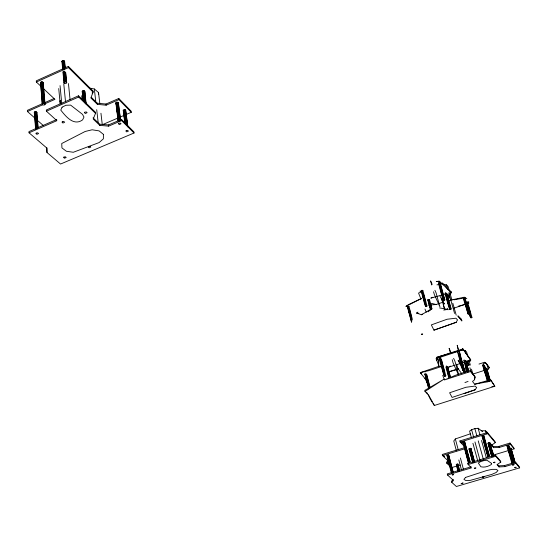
<?xml version="1.0" encoding="UTF-8"?>
<svg xmlns="http://www.w3.org/2000/svg" width="547" height="547" viewBox="0 0 547 547"><rect width="100%" height="100%" fill="white"/><g stroke="black" fill="none" stroke-linecap="round" stroke-linejoin="round"><path stroke-width="0.82" d="M462.769 442.079L468.095 462.085L469.039 462.092L469.989 461.477L464.642 441.668C464.177 441.326 462.065 442.031 463.124 442.366M463.74 360.37L466.735 371.071M466.769 449.743L464.642 441.668M468.095 462.085L469.989 461.477M472.745 462.53L469.066 448.957L469.989 448.342L470.905 448.355L474.598 461.942M473.887 459.528L470.905 448.355M425.019 391.433L444.232 379.044L424.759 390.421L425.019 391.433L428.301 395.016L430.352 399.262L434.339 405.477L494.823 386.264L490.57 379.762L474.659 384.226L472.519 381.444L474.577 379.762L474.974 377.054L470.714 371.461L470.42 370.428L455.719 375.194L444.417 379.967L470.714 371.461M482.037 436.39L483.931 435.774L489.469 455.822L489.1 456.061L487.568 456.239L482.044 436.185M436.67 360.576L436.697 360.117M483.931 435.774L483.548 436.226M491.637 456.219L487.999 443.261L488.95 442.639L489.859 442.66L493.51 455.617M487.568 456.239L488.553 455.61L489.469 455.822M489.859 442.66L493.497 455.808M465.709 371.892L466.099 367.146M447.323 296.638L447.617 296.098L448.068 296.46L448.608 295.975L449.518 297.814M485.189 369.198L485.346 367.632L486.112 368.616L489.517 380.582M482.946 364.261L482.789 365.834L487.473 381.225M462.721 348.993L436.54 357.396L462.071 349.813L462.748 348.747L470.68 359.652L470.577 360.883L465.764 361.861M513.804 462.933L508.744 445.395L506.932 445.791L507.787 446.003M513.722 462.824L508.744 445.395M514.85 461.668L511.014 448.191L509.572 448.362M425.559 306.32L421.47 290.587L422.017 290.286L422.858 290.436L425.963 301.985L427.009 306.005L426.551 306.525L425.559 306.32L424.246 302.6L421.128 290.922L421.47 290.587M425.115 373.027L424.896 374.62L428.711 388.89M443.412 300.173L439.173 284.406L439.72 284.105L440.561 284.262L444.868 299.859L444.396 300.378L443.412 300.173L442.243 297.124L438.817 284.748L439.022 283.243L440.356 284.187L443.658 296.44M449.757 309.274L445.552 293.746L446.092 293.452L446.913 293.602L451.186 308.959L450.714 309.472L449.757 309.274L448.595 306.265L445.203 294.074L445.395 292.597L446.714 293.534L449.99 305.602M444.321 376.151L439.945 359.345L440.513 359.03L441.374 359.16L445.819 375.83L445.333 376.309L444.321 376.151L443.111 372.869L439.576 359.646L439.788 358.025L441.162 359.106L444.567 372.227M474.468 379.604L474.974 377.054M469.217 314.115L470.57 317.711L471.487 317.896L471.965 317.41L467.637 302.354L466.851 302.217L466.324 302.505L469.517 313.704L469.039 314.197L468.109 314.012L463.849 298.703L464.382 298.409L465.176 298.559L467.343 306.026M470.57 317.711L468.43 309.855M474.454 378.503L474.974 376.555L470.42 370.428M447.535 296.392L448.403 296.221M457.518 351.844L462.605 370.128L463.897 370.285L464.403 369.799L459.323 351.434L460.164 354.695M92.128 93.154L92.976 91L68.368 66.399L36.273 80.826L36.369 82.023L41.579 86.891M92.976 91L93.106 92.169L90.843 97.906L97.407 104.381L106.145 105.181L118.938 99.636L131.28 112.306L126.09 114.528M56.772 119.478L28.95 131.595L29.046 132.798L56.881 120.682L46.42 111.191L46.317 109.981L78.529 95.807L95.376 112.176L95.513 113.379L93.202 119.041L99.821 125.386L108.655 126.125L121.605 120.593L134.042 133.003L60.553 164.038L46.974 152.483L46.796 147.628M448.608 295.975L449.005 296.399L448.554 296.706M40.505 82.727L41.387 81.865L42.228 81.845L43.206 82.659L45.052 104.258L44.15 105.106L42.611 104.833L42.317 104.333L40.505 82.727L40.793 83.233M43.206 82.659L43.158 85.318M35.623 129.345L34.283 112.409L35.131 111.609L36.895 112.333L38.085 127.123M36.676 112.819L36.895 112.333M42.317 104.333L40.731 82.2M62.679 69.168L61.92 61.394L62.823 60.526L63.657 60.505L64.608 61.346L65.237 67.691M64.608 61.346L64.573 63.985M63.999 82.747L64.915 81.879L65.756 81.859L66.72 82.679L66.474 83.212L64.963 83.568L63.999 82.747L62.953 72.006M60.232 103.164L60.266 100.566L60.43 102.945M83.089 99.923L82.187 91.479L83.089 90.652L83.896 90.624L84.806 91.411L86.105 103.39M84.806 91.411L84.785 94.016M118.125 121.037L115.855 102.939L116.764 102.139L118.398 102.863L120.518 119.547M124.825 122.829L123.225 110.426L124.901 109.619L125.735 110.35L127.895 126.911M125.475 110.829L125.735 110.35M456.068 322.354L457.552 319.927L455.924 318.197L447.063 319.25L431.344 324.897L433.956 330.169L456.068 322.354L433.956 330.169M462.071 349.813L462.748 348.747L469.859 359.071L470.584 360.883L470.27 359.919L470.68 359.652L469.859 359.071M448.068 296.46L448.772 296.214L448.294 296.166M475.069 389.799L476.69 387.577L475.083 386.073L465.948 387.269L449.607 392.773L452.089 397.423L475.069 389.799L464.123 393.621M439.802 357.56L440.8 356.22L441.73 356.364L436.807 358.408L438.756 360.801L438.646 366.374L420.308 372.644L425.32 379.003L427.556 383.502M470.338 433.826L455.343 438.94L453.784 440.978L456.389 450.817M486.741 369.628L488.286 369.129L489.408 367.7L485.695 362.969L484.505 362.278L478.994 364.07M448.253 460.218L446.557 462.208L446.831 463.268L449.169 465.476M446.831 463.268L448.533 461.278L442.523 455.548L442.249 454.475L464.382 447.74M466.092 363.741L467.193 362.531L468.888 364.808L466.728 365.943M453.231 479.35L451.487 481.278L451.767 482.351L456.389 486.495L519.65 467.849L519.335 466.776L515.589 462.27L504.512 465.559L498.727 465.846L497.708 464.711M451.767 482.351L453.511 480.43L447.542 475.015L447.261 473.921L471.172 466.776M449.586 292.877L451.487 292.727L451.111 291.777L447.33 288.549L444.451 284.529L442.236 283.1L441.559 283.825L436.95 284.871M407.706 306.764L407.378 307.079L411.597 322.231L407.706 306.764L408.233 306.47L409.06 306.614L412.411 319.551M439.173 284.406L438.817 284.748L439.72 284.105L439.022 283.243L439.487 284.16M431.945 308.645L429.477 299.558L428.657 299.407L427.775 300.023L430.455 309.978M445.552 293.746L445.203 294.074L446.092 293.452L450.338 308.795L451.186 308.959M468.109 314.012L463.494 299.024L463.849 298.703M465.969 302.819L467.637 302.354L465.969 302.819L466.324 302.505M466.605 364.288L467.829 363.215M428.041 311.852L431.863 308.686L421.258 314.867M439.945 359.345L439.576 359.646L440.513 359.03L439.788 358.025L440.273 358.976M429.457 388.377L425.792 374.032L424.896 374.62L426.639 374.155L430.01 387.098M450.489 376.931L447.849 367.228L447.008 367.105L446.092 367.7L448.718 377.464M462.605 370.128L464.403 369.799M488.143 380.76L483.719 365.246L482.789 365.834L484.533 365.369L487.309 374.948M474.659 384.226L487.965 381.69L490.57 379.762L494.823 386.264L491.862 386.585M463.665 445.689L460.205 442.051L459.911 440.95L487.384 432.533L494.967 441.538L495.274 442.619L491.521 445.279L493.585 447.672L499.336 447.432L510.303 444.123L514.098 448.861L511.007 449.791M482.625 431.679L478.126 428.26L474.864 428.629L471.603 429.716L469.593 431.104L471.377 437.607M447.542 475.015L471.473 467.876L468.143 464.533L467.842 463.418L495.391 455.159L500.491 460.977L500.799 462.071L496.991 464.663L499.035 466.933L504.819 466.639L515.903 463.357L519.65 467.849M464.287 442.113L464.642 441.873M447.255 455.76C446.195 455.453 448.267 454.769 448.718 455.09L453.265 472.54M448.376 455.514L448.718 455.09M422.674 314.258L420.609 314.45L416.534 313.048L417.935 312.118M470.543 448.786L470.899 448.554M456.567 464.759L456.56 464.294L457.996 464.123L459.487 469.941M446.762 367.037L446.29 366.107L447.008 367.105L446.092 367.7L446.29 366.107L447.651 367.174L450.14 376.815M508.354 445.819L508.724 445.586M510.624 448.615L510.987 448.383M448.444 296.419L448.923 296.59L448.697 296.337M450.441 366.107L448.472 367.187L454.837 365.218M42.55 103.821L44.061 103.458L45.052 104.258M430.475 304.091L431.829 303.421L436.15 304.515L443.186 302.122M447.788 296.946L448.178 296.761M448.779 371.974L458.625 368.384M36.369 82.023L68.484 67.596L93.106 92.169M42.406 103.684L27.35 110.344L27.439 111.52L34.611 117.851M44.731 102.658L54.044 98.535M27.439 111.52L42.509 104.86M44.833 103.834L54.932 99.369L43.309 88.505M46.42 111.191L78.659 97.024L95.513 113.379M91.267 97.284L97.27 103.219L106.002 104.026L118.788 98.474L131.13 111.157L131.28 112.306M102.733 124.538L117.92 118.029L117.475 114.501M120.169 117.065L124.613 115.157M93.072 117.851L99.684 124.196L108.511 124.942L121.455 119.403L133.885 131.834L134.042 133.003M432.909 297.24L430.817 298.129L441.86 295.038M484.731 381.628L487.965 381.69L490.871 380.521M425.6 306.033L427.009 306.005M443.46 299.879L444.868 299.859M449.805 308.993L450.338 308.795M468.17 313.739L469.517 313.704M421.86 333.889L421.32 334.333L422.263 334.504L422.694 334.032L422.25 333.957M470.632 317.445L471.965 317.41M421.723 291.9L418.544 293.048L420.999 299.147M444.369 375.892L445.819 375.83M464.936 382.538L468.061 381.444M466.523 365.635L468.888 364.808L467.193 362.531M453.805 308.214L464.581 304.535L458.222 306.238M437.641 358.059L436.041 358.606L439.063 366.21M444.13 294.279L445.648 293.78M463.036 349.759L436.807 358.408L437.805 359.188M441.86 366.408L429.046 370.606L420.308 372.644L421.375 373.847M473.613 373.861L484.43 370.374M457.114 464.697L457.996 464.123M487.965 381.69L490.864 380.767M456.43 364.719L460.403 363.488M462.789 362.75L464.382 362.258M465.976 361.758L470.748 360.282L465.88 361.43M460.205 442.051L487.692 433.634L495.274 442.619M442.523 455.548L464.676 448.82M491.22 444.205L493.285 446.605L499.028 446.373L509.995 443.056L513.79 447.808L514.098 448.861M451.48 467.651L460.266 465.012M492.806 455.248L508.689 450.482M468.143 464.533L495.705 456.273L500.799 462.071M421.86 290.731L422.858 290.436L421.128 290.922M429.477 299.558L427.775 300.023L428.492 299.831M409.06 306.614L407.378 307.079L408.103 306.888M463.494 299.024L465.176 298.559L464.171 298.833M466.023 302.409L468.758 301.691L467.329 303.599L468.998 303.024L466.071 302.676M448.526 300.583L464.328 297.178L466.817 298.703M449.942 371.413L458.557 369.348M483.302 363.536L485.695 362.969L489.408 367.7M465.251 297.814L453.969 299.818M443.72 310.081L447.986 309.363L439.549 307.913M439.118 281.226L436.274 281.493L439.35 281.295L440.417 282.334L439.118 281.226L439.562 283.305M428.451 305.103L436.15 304.515M441.86 366.196L438.646 366.374L438.304 359.57M481.23 430.742L485.545 430.838L487.138 432.185M462.728 350.271L465.018 350.422L466.639 352.049L467.794 356.138M442.236 283.1L438.571 282.751C444.171 283.626 446.4 289.356 451.111 291.777L451.234 292.823M443.22 284.495L446.509 284.837L448.15 286.669L449.49 291.414M416.534 313.048L418.811 313.424M89.783 88.156L94.337 88.976L98.549 92.587L99.786 103.267M469.066 448.957L469.935 450.96M419.973 291.12L421.908 292.016M449.005 296.399L449.655 298.026L449.634 297.677M484.505 362.278L486.816 364.001M483.411 364.61L484.348 365.314L487.917 378.059M485.804 367.981L486.919 368.74L490.379 380.65M29.046 132.798L46.878 148.08L46.974 152.483M38.14 120.976L43.377 125.598M458.024 316.057L461.169 318.839L461.859 320.857L458.024 316.057L461.859 320.857M447.733 463.323L450.058 465.518M443.467 455.637L444.677 456.8M467.842 463.418L468.376 463.959M459.911 440.95L462.147 443.302M426.4 392.22L427.494 393.416M461.736 373.697L457.743 368.172L456.636 364.152M461.374 365.075L458.133 360.261L464.355 372.637M432.315 401.724L428.383 394.722M433.197 403.112L434.339 405.477M442.072 300.228L444.362 304.002L439.973 296.098M34.283 112.409L34.564 112.88M461.572 366.661L462.386 368.042M60.033 101.065L60.3 101.544M461.572 366.428L462.386 367.905M61.92 61.394L62.194 61.92M82.187 91.479L82.44 91.971M485.346 367.632L485.811 368.548M424.978 378.25L425.716 379.748M115.855 102.939L116.258 104.792M123.225 110.426L123.444 110.891M432.198 284.399L430.592 280.912L431.699 284.96M434.906 290.293L436.027 292.727L439.925 306.771L434.359 294.621L433.552 291.763M451.186 352.945L449.114 348.336L450.441 353.191M453.607 358.312L454.995 361.382L458.666 374.695M458.427 374.777L453.087 362.893L452.205 359.659M424.978 309.048L426.257 312.234M463.644 370.292L464.547 372.555M442.708 375.392L444.396 379.645M485.121 373.006L485.934 375.632M447.439 301.096L448.143 303.428M443.405 295.845L444.246 298.635M440.848 291.086L441.791 294.252M464.321 370.032L462.359 362.552M448.738 376.295L447.603 371.885M509.995 443.056L510.303 444.123M515.589 462.27L515.903 463.357M511.014 448.191L515.247 462.755M510.686 448.116L514.925 462.687M510.139 448.178L514.371 462.748M470.564 313.397L468.396 305.882M490.057 380.534L486.727 368.685L486.112 368.616L485.565 368.91L488.799 380.199M508.416 445.313L513.421 462.564M471.152 317.253L466.851 302.217M507.862 445.381L512.867 462.632M487.336 375.098L488.97 380.753M468.109 309.664L465.928 302.101M487.09 364.958L488.286 369.129M507.295 445.559L512.293 462.817M507.233 446.065L509.442 453.689M510.18 456.246L510.549 457.524M511.295 460.089L511.664 461.374M468.697 313.54L464.382 298.409M506.932 445.791L511.896 463.227M487.596 380.944L483.172 365.546M441.867 367.037L442.256 368.391M499.028 446.373L499.336 447.432M504.512 465.559L504.819 466.639M449.928 292.973L451.952 300.118M452.827 303.216L456.212 315.168M469.148 360.924L470.338 365.123M471.493 369.204L473.073 374.798M493.285 446.605L493.585 447.672M498.727 465.846L499.035 466.933M495.391 455.159L495.705 456.273M446.509 284.837L447.856 289.616M448.752 292.782L454.584 313.445M465.018 350.422L465.935 353.67M468 360.979L469.237 365.375M469.907 367.734L471.432 373.136M487.384 432.533L487.692 433.634M492.498 451.2L493.579 455.042M489.517 442.578L493.353 456.191M488.95 442.639L492.785 456.26M465.709 360.452L468.519 370.449M485.545 430.838L486.392 433.867M468.512 370.675L465.716 360.541M468.594 371.796L466.188 363.167M488.375 442.831L492.204 456.444M488.888 445.279L489.25 446.571M489.975 449.155L490.338 450.448M491.069 453.046L491.432 454.345M468.041 371.851L465.668 363.187M488.013 443.063L491.835 456.677M443.46 304.843L444.718 309.322M467.494 372.042L464.116 359.864M483.582 435.685L489.134 455.542M483.733 436.882L484.102 438.188M447.617 308.31L448.041 309.814M483.001 435.747L488.553 455.61M464.082 369.608L460 354.914M439.35 281.295L439.938 283.401M458.577 350.176L457.21 345.294L458.263 350.08M461.299 359.947L463.706 368.562M464.143 370.128L464.8 372.473M482.413 435.938L487.958 455.801M482.386 436.479L482.755 437.791M482.939 438.448L483.302 439.761M483.486 440.417L483.856 441.737M484.04 442.393L484.403 443.713M484.587 444.369L484.957 445.689M485.141 446.352L485.51 447.678M485.695 448.335L486.064 449.661M486.249 450.325L486.618 451.658M486.809 452.321L487.179 453.654M487.363 454.318L487.924 456.314M444 299.681L439.72 284.105M463.521 369.663L459.473 354.935M427.084 381.868L427.46 383.194M462.953 369.861L458.085 352.268M459.883 359.441L460.889 363.071M478.126 428.26L479.931 434.769M481.524 440.485L486.324 457.757M441.47 298.074L444.636 309.472M474.864 428.629L476.888 435.959M478.249 440.868L483.37 459.405M471.603 429.716L473.613 437.046M474.96 441.955L480.054 460.478M472.936 443.316L477.654 460.567M474.058 460.177L474.591 462.126M470.557 448.28L474.249 461.866M469.989 448.342L473.681 461.928M431.809 309.274L430.161 303.147M469.422 448.526L473.107 462.112M471.507 456.766L471.863 458.065M472.034 458.714L472.389 460.006M472.567 460.656L472.916 461.955M431.275 309.315L428.657 299.407M449.593 376.862L447.008 367.105M469.066 448.759L472.752 462.345M430.749 309.506L428.116 299.701M449.039 377.047L446.455 367.406M466.947 450.407L469.989 461.668M464.287 441.586L469.634 461.401M469.087 459.911L469.62 461.907M463.706 441.648L469.052 461.47M425.621 301.855L423.535 294.081M463.131 441.839L468.464 461.654M463.302 443.022L463.658 444.328M463.829 444.984L464.184 446.297M464.362 446.954L464.718 448.267M464.895 448.923L465.244 450.243M465.422 450.899L465.777 452.219M465.955 452.875L466.311 454.201M467.022 456.848L467.384 458.174M426.134 305.835L422.017 290.286M444.93 375.7L440.513 359.03M455.343 438.94L458.174 449.579M460.417 458.01L463.5 469.613M458.817 459.979L461.47 469.996M457.654 464.054L459.473 470.953M457.107 464.116L458.591 469.757M456.56 464.294L458.044 469.935M456.731 465.388L457.06 466.639M457.224 467.261L457.552 468.512M456.225 464.512L458.037 471.411M448.718 455.282L453.101 472.068M448.362 455.015L452.909 472.471M452.075 469.695L452.41 470.994M447.795 455.083L452.342 472.54M411.672 317.848L409.696 310.204M429.655 386.989L426.434 374.1M447.234 455.261L451.774 472.717M447.419 456.396L447.754 457.682M448.424 460.253L448.752 461.538M448.923 462.181L450.263 467.35M451.275 471.24L451.617 472.546M411.946 320.993L408.233 306.47M446.892 455.494L451.432 473.121M428.91 388.555L425.245 374.333M429.416 304.754L430.195 307.845M422.981 296.515L423.569 298.86M484.136 369.17L484.916 372.35M408.787 311.031L409.347 313.342M446.496 297.301L447.207 300.317M440.308 288.795L440.663 290.32M440.93 363.085L441.668 366.36M426.202 377.991L426.899 381.204M447.617 296.098L447.685 296.536M125.516 109.885L127.588 125.755M125.564 111.513L125.742 112.88M126.097 115.629L126.275 117.003M126.637 119.759L126.815 121.14M127.177 123.909L127.355 125.297M124.901 109.619L126.966 125.489M124.128 109.639L126.001 124.121M123.485 109.947L125.27 123.738M123.533 111.574L123.889 114.316M123.971 115.007L124.415 118.446M124.6 119.827L124.955 122.59M118.788 98.474L118.938 99.636M121.455 119.403L121.605 120.593M118.173 102.392L120.292 119.075M118.398 105.421L118.665 107.492M119.014 110.262L119.191 111.65M119.54 114.432L119.718 115.827M120.073 118.624L120.251 120.025M117.55 102.111L119.93 120.914M116.764 102.139L119.13 120.942M116.114 102.453L118.48 121.256M116.429 106.173L116.778 108.942M116.949 110.33L117.297 113.106M118.002 118.692L118.35 121.502M106.002 104.026L106.145 105.181M108.511 124.942L108.655 126.125M100.949 113.236L102.221 124.162M97.27 103.219L97.407 104.381M99.684 124.196L99.821 125.386M94.337 88.976L95.752 101.345M96.703 109.687L98.152 122.357M84.553 90.918L85.934 103.609M85.093 96.826L85.243 98.234M85.701 102.474L85.858 103.889M83.896 90.624L85.27 103.321M83.089 90.652L84.224 101.216M82.433 90.973L83.568 101.544M82.515 92.675L82.891 96.183M83.117 98.296L83.342 100.416M81.708 95.759L82.132 99.718M78.529 95.807L78.659 97.024M68.368 66.399L68.484 67.596M68.457 83.568L70.064 99.677M65.729 72.662L66.72 82.679M64.334 60.82L64.963 67.172M65.455 72.142L66.447 82.166M64.854 66.809L64.99 68.225M65.483 73.189L65.626 74.618M65.907 77.469L66.187 80.334M63.657 60.505L64.491 68.984M64.696 71.117L65.756 81.859M62.823 60.526L63.657 69.004M63.862 71.137L64.915 81.879M62.16 60.861L62.987 69.346M63.199 71.479L64.272 83.26M63.76 83.712L65.524 101.872M60.047 85.619L61.77 103.78M58.741 88.559L60.191 103.978M42.919 82.153L44.765 103.759M43.521 89.605L43.705 91.752M44.075 96.074L44.259 98.241M44.628 102.59L44.82 104.771M42.228 81.845L44.061 103.458M41.387 81.865L43.22 103.486M36.615 111.861L37.921 128.08M35.945 111.581L37.299 128.518M35.131 111.609L36.485 128.545M34.502 111.923L35.849 129.099M98.549 92.587L98.549 94.118M462.988 483.035L461.203 483.603L462.988 483.035M103.404 134.364L103.383 138.815L99.137 142.569L73.305 152.271L66.378 151.252L61.948 147.922L61.729 143.526L85.168 131.471L92.142 129.783L99.13 130.897L103.404 134.364M474.345 468.218C476.034 469.121 476.765 466.762 474.345 468.218M491.486 463.364L491.432 464.43C488.444 466.509 484.464 467.699 480.868 466.776L478.338 463.049L480.396 461.723L483.719 460.649L487.021 460.253L491.486 463.364M482.433 477.162C484.068 478.003 484.786 475.767 482.433 477.162M493.49 462.564C495.138 463.487 495.951 461.087 493.49 462.564M512.477 464.977C514.064 465.866 514.925 463.535 512.477 464.977M514.734 467.63C516.3 468.499 517.154 466.208 514.734 467.63M62.091 107.185L60.765 110.084C65.797 116.449 73.783 126.391 82.604 119.875L83.978 117.058L82.488 114.33L70.604 105.106L65.859 105.277L62.091 107.185M36.184 133.147L35.965 133.625L36.922 134.357L38.605 133.536L37.64 132.805L36.184 133.147M62.269 121.817L62.037 122.302L62.973 123.054L64.683 122.22L63.746 121.468L62.269 121.817M84.717 112.244L84.464 112.744L85.38 113.509L87.117 112.661L86.2 111.889L84.717 112.244M63.903 157.112L63.671 157.563L64.567 158.233L66.201 157.461L65.305 156.777L63.903 157.112M88.539 146.664L88.299 147.122L89.168 147.82L90.829 147.027L89.954 146.329L88.539 146.664M118.747 123.369L118.48 123.848L119.335 124.586L121.051 123.766L120.196 123.027L118.747 123.369M126.166 130.712L125.906 131.184L126.74 131.909L128.442 131.095L127.601 130.377L126.166 130.712M450.837 292.918L448.848 295.865L448.246 295.271L450.837 292.918M465.572 477.422L463.938 479.329L465.641 480.478L470.003 480.444L491.746 474.427L496.17 472.499L497.955 470.564L496.375 469.36L492.013 469.36L486.543 470.577L465.572 477.422M408.404 304.652L405.908 306.395L421.689 298.361L408.404 304.652M452.28 474.673C451.494 476.081 455.678 473.688 452.28 474.673"/></g></svg>
